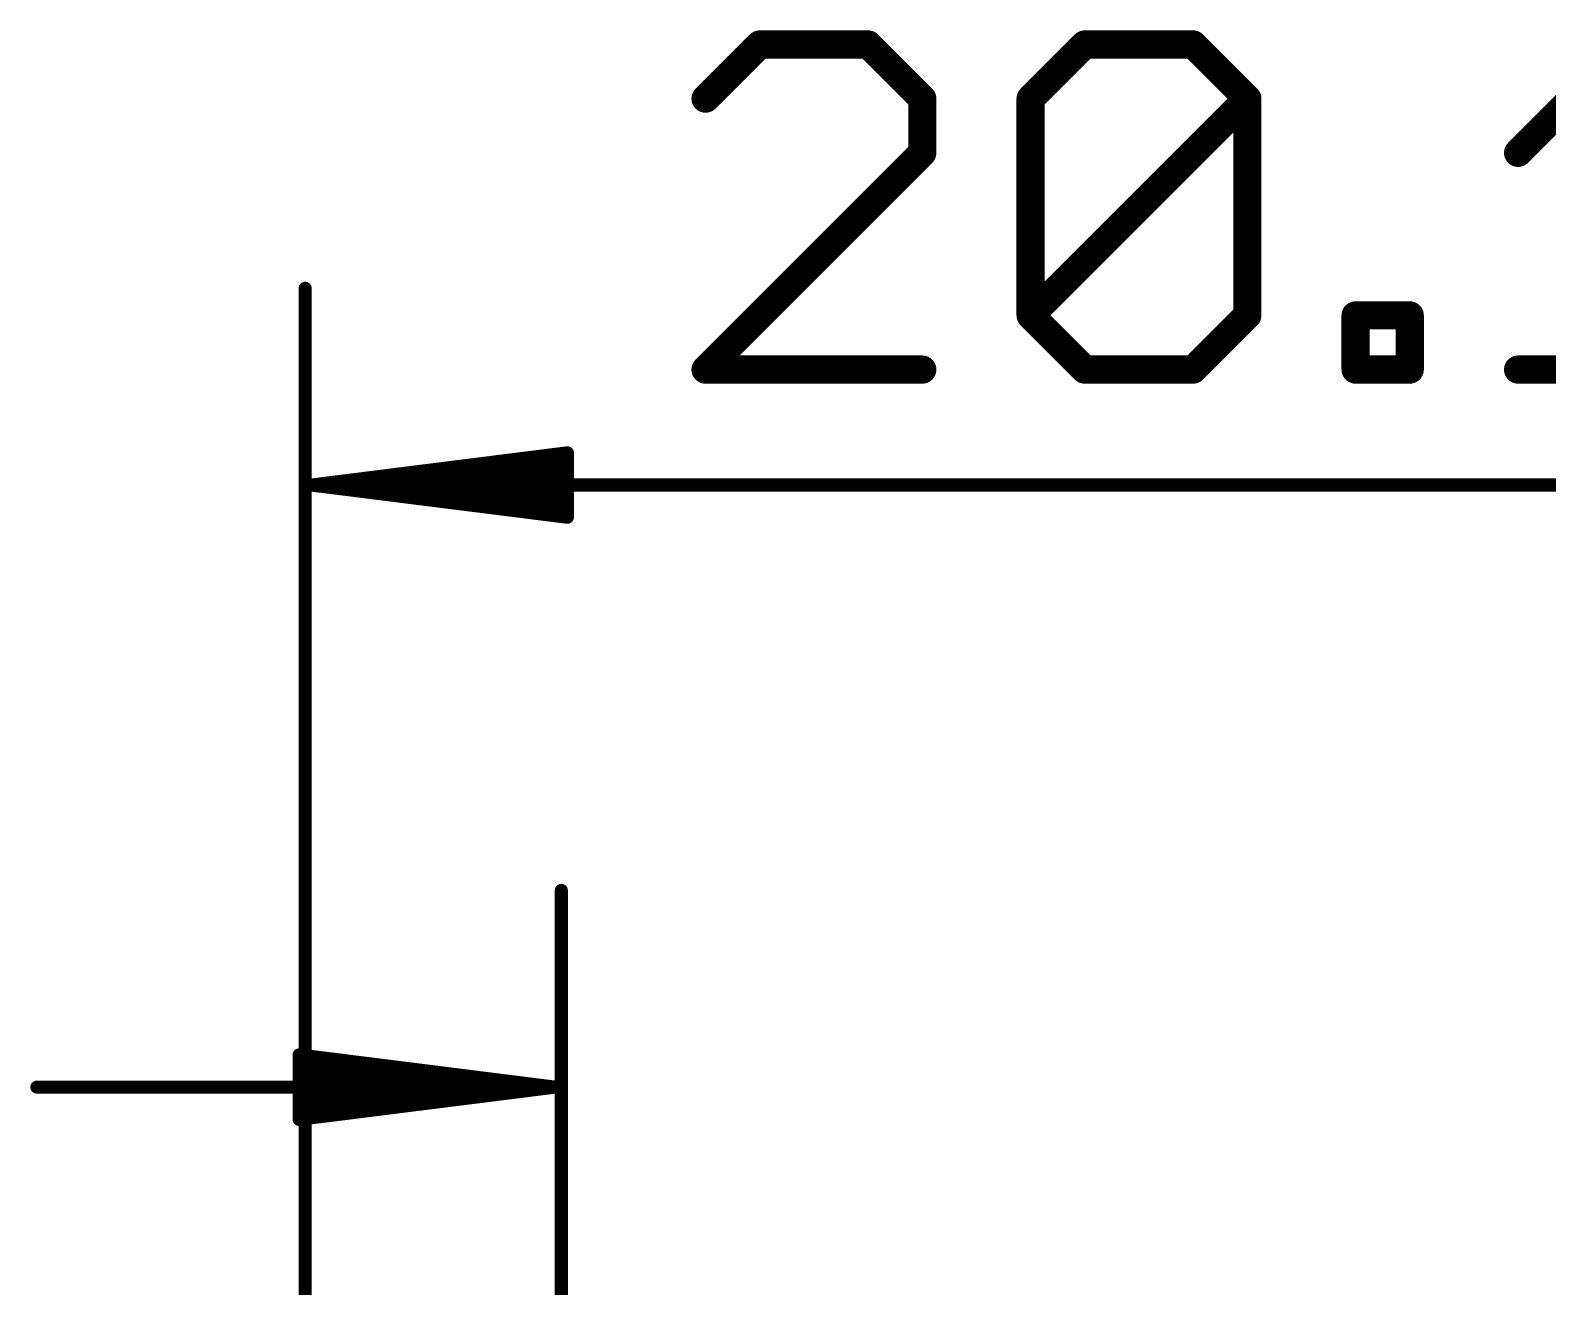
# Model space of a CAD drawing. Extents: x -8.1 to 34.1, y -5.3 to 30.7.
# Drawn here: x -2.73 to 12.32, y 18.21 to 30.67 of the extents above; entities that cross this region are included whole.
import ezdxf

# ---------------------------------------------------------------- set-up
doc = ezdxf.new("R2010")
doc.units = 0
doc.layers.add('47', color=253, linetype='CONTINUOUS')

msp = doc.modelspace()

# ---------------------------------------------------------------- linework, layer by layer
at = {"layer": '47'}
for points, const_width in [([(4.5075, 30.5301), (3.9702, 29.9928)], 0.2794), ([(5.5819, 30.5301), (4.5075, 30.5301)], 0.2794), ([(6.1191, 29.9928), (5.5819, 30.5301)], 0.2794), ([(7.193, 29.9928), (7.7302, 30.5301)], 0.2794), ([(7.7302, 30.5301), (8.8047, 30.5301)], 0.2794), ([(8.8047, 30.5301), (9.3419, 29.9928)], 0.2794), ([(12.0271, 29.4556), (13.1016, 30.5301)], 0.2794), ([(6.1191, 29.4556), (6.1191, 29.9928)], 0.2794), ([(7.193, 27.8439), (7.193, 29.9928)], 0.2794), ([(7.193, 27.8439), (9.3419, 29.9928)], 0.2794), ([(9.3419, 29.9928), (9.3419, 27.8439)], 0.2794), ([(3.9702, 27.3067), (6.1191, 29.4556)], 0.2794), ([(0, 8.636), (0, 28.112)], 0.13), ([(7.7302, 27.3067), (7.193, 27.8439)], 0.2794), ([(9.3419, 27.8439), (8.8047, 27.3067)], 0.2794), ([(10.4157, 27.3067), (10.4157, 27.8439)], 0.2794), ([(10.4157, 27.8439), (10.953, 27.8439)], 0.2794), ([(10.953, 27.8439), (10.953, 27.3067)], 0.2794), ([(6.1191, 27.3067), (3.9702, 27.3067)], 0.2794), ([(8.8047, 27.3067), (7.7302, 27.3067)], 0.2794), ([(10.953, 27.3067), (10.4157, 27.3067)], 0.2794), ([(12.0271, 27.3067), (14.176, 27.3067)], 0.2794), ([(0.065, 26.162), (2.6, 26.4812)], 0.13), ([(0.065, 26.162), (2.6, 26.422)], 0.13), ([(2.6, 26.4812), (2.6, 25.8428)], 0.13), ([(0.065, 26.162), (2.6, 26.292)], 0.13), ([(0.065, 26.162), (20.128, 26.162)], 0.13), ([(2.6, 25.8428), (0.065, 26.162)], 0.13), ([(2.6, 26.032), (0.065, 26.162)], 0.13), ([(2.6, 25.902), (0.065, 26.162)], 0.13), ([(2.54, 15.24), (2.54, 22.143)], 0.13), ([(2.475, 20.193), (-0.06, 20.5122)], 0.13), ([(-0.06, 20.5122), (-0.06, 19.8738)], 0.13), ([(2.475, 20.193), (-0.06, 20.453)], 0.13), ([(2.475, 20.193), (-0.06, 20.323)], 0.13), ([(2.475, 20.193), (-2.66, 20.193)], 0.13), ([(-0.06, 19.8738), (2.475, 20.193)], 0.13), ([(-0.06, 20.063), (2.475, 20.193)], 0.13), ([(-0.06, 19.933), (2.475, 20.193)], 0.13)]:
    msp.add_lwpolyline(points, dxfattribs=dict(at, const_width=const_width))
for points, const_width in [([(4.5075, 30.5999, 1), (4.5075, 30.4602)], 0.1397), ([(4.5569, 30.4807, 1), (4.4581, 30.5794)], 0.1397), ([(5.6313, 30.5794, 1), (5.5325, 30.4807)], 0.1397), ([(5.5819, 30.4602, 1), (5.5819, 30.5999)], 0.1397), ([(7.7302, 30.5999, 1), (7.7302, 30.4602)], 0.1397), ([(7.7796, 30.4807, 1), (7.6808, 30.5794)], 0.1397), ([(8.8541, 30.5794, 1), (8.7553, 30.4807)], 0.1397), ([(8.8047, 30.4602, 1), (8.8047, 30.5999)], 0.1397), ([(3.9208, 30.0422, 1), (4.0196, 29.9434)], 0.1397), ([(6.189, 29.9928, 1), (6.0493, 29.9928)], 0.1397), ([(6.0697, 29.9434, 1), (6.1685, 30.0422)], 0.1397), ([(7.2628, 29.9928, 1), (7.1231, 29.9928)], 0.1397), ([(7.1436, 30.0422, 1), (7.2424, 29.9434)], 0.1397), ([(9.4117, 29.9928, 1), (9.272, 29.9928)], 0.1397), ([(9.3913, 29.9434, 1), (9.2925, 30.0422)], 0.1397), ([(9.2925, 29.9434, 1), (9.3913, 30.0422)], 0.1397), ([(6.0493, 29.4556, 1), (6.189, 29.4556)], 0.1397), ([(6.1685, 29.4062, 1), (6.0697, 29.505)], 0.1397), ([(11.9777, 29.505, 1), (12.0765, 29.4062)], 0.1397), ([(0.0325, 28.112, 1), (-0.0325, 28.112)], 0.065), ([(7.1231, 27.8439, 1), (7.2628, 27.8439)], 0.1397), ([(7.2424, 27.8933, 1), (7.1436, 27.7945)], 0.1397), ([(7.1436, 27.8933, 1), (7.2424, 27.7945)], 0.1397), ([(9.272, 27.8439, 1), (9.4117, 27.8439)], 0.1397), ([(9.3913, 27.7945, 1), (9.2925, 27.8933)], 0.1397), ([(10.4856, 27.8439, 1), (10.3459, 27.8439)], 0.1397), ([(10.4157, 27.9138, 1), (10.4157, 27.7741)], 0.1397), ([(11.0228, 27.8439, 1), (10.8831, 27.8439)], 0.1397), ([(10.953, 27.7741, 1), (10.953, 27.9138)], 0.1397), ([(3.9702, 27.3766, 1), (3.9702, 27.2369)], 0.1397), ([(3.9208, 27.3561, 1), (4.0196, 27.2573)], 0.1397), ([(6.1191, 27.2369, 1), (6.1191, 27.3766)], 0.1397), ([(7.7302, 27.3766, 1), (7.7302, 27.2369)], 0.1397), ([(7.6808, 27.2573, 1), (7.7796, 27.3561)], 0.1397), ([(8.7553, 27.3561, 1), (8.8541, 27.2573)], 0.1397), ([(8.8047, 27.2369, 1), (8.8047, 27.3766)], 0.1397), ([(10.4157, 27.3766, 1), (10.4157, 27.2369)], 0.1397), ([(10.953, 27.2369, 1), (10.953, 27.3766)], 0.1397), ([(12.0271, 27.3766, 1), (12.0271, 27.2369)], 0.1397), ([(10.3459, 27.3067, 1), (10.4856, 27.3067)], 0.1397), ([(10.8831, 27.3067, 1), (11.0228, 27.3067)], 0.1397), ([(2.6325, 26.4812, 1), (2.5675, 26.4812)], 0.065), ([(2.6041, 26.449, 1), (2.5959, 26.5135)], 0.065), ([(2.6033, 26.3897, 1), (2.5967, 26.4543)], 0.065), ([(2.6017, 26.2595, 1), (2.5983, 26.3245)], 0.065), ([(0.065, 26.1945, 1), (0.065, 26.1295)], 0.065), ([(0.0691, 26.1942, 1), (0.0609, 26.1298)], 0.065), ([(0.0633, 26.1945, 1), (0.0667, 26.1295)], 0.065), ([(0.0667, 26.1945, 1), (0.0633, 26.1295)], 0.065), ([(0.0683, 26.1943, 1), (0.0617, 26.1297)], 0.065), ([(0.0617, 26.1943, 1), (0.0683, 26.1297)], 0.065), ([(0.0609, 26.1942, 1), (0.0691, 26.1298)], 0.065), ([(2.5983, 25.9995, 1), (2.6017, 26.0645)], 0.065), ([(2.5959, 25.8105, 1), (2.6041, 25.875)], 0.065), ([(2.5967, 25.8697, 1), (2.6033, 25.9343)], 0.065), ([(2.5675, 25.8428, 1), (2.6325, 25.8428)], 0.065), ([(2.5725, 22.143, 1), (2.5075, 22.143)], 0.065), ([(-0.0559, 20.5445, 1), (-0.0641, 20.48)], 0.065), ([(-0.0275, 20.5122, 1), (-0.0925, 20.5122)], 0.065), ([(-0.0567, 20.4853, 1), (-0.0633, 20.4207)], 0.065), ([(-0.0583, 20.3555, 1), (-0.0617, 20.2905)], 0.065), ([(-2.66, 20.2255, 1), (-2.66, 20.1605)], 0.065), ([(2.4791, 20.1608, 1), (2.4709, 20.2252)], 0.065), ([(2.4709, 20.1608, 1), (2.4791, 20.2252)], 0.065), ([(2.4783, 20.1607, 1), (2.4717, 20.2253)], 0.065), ([(2.4717, 20.1607, 1), (2.4783, 20.2253)], 0.065), ([(2.4733, 20.1605, 1), (2.4767, 20.2255)], 0.065), ([(2.4767, 20.1605, 1), (2.4733, 20.2255)], 0.065), ([(2.475, 20.1605, 1), (2.475, 20.2255)], 0.065), ([(-0.0617, 20.0955, 1), (-0.0583, 20.0305)], 0.065), ([(-0.0633, 19.9653, 1), (-0.0567, 19.9007)], 0.065), ([(-0.0641, 19.906, 1), (-0.0559, 19.8415)], 0.065), ([(-0.0925, 19.8738, 1), (-0.0275, 19.8738)], 0.065)]:
    msp.add_lwpolyline(points, format="xyb", dxfattribs=dict(at, const_width=const_width))

doc.saveas('drawing.dxf')
